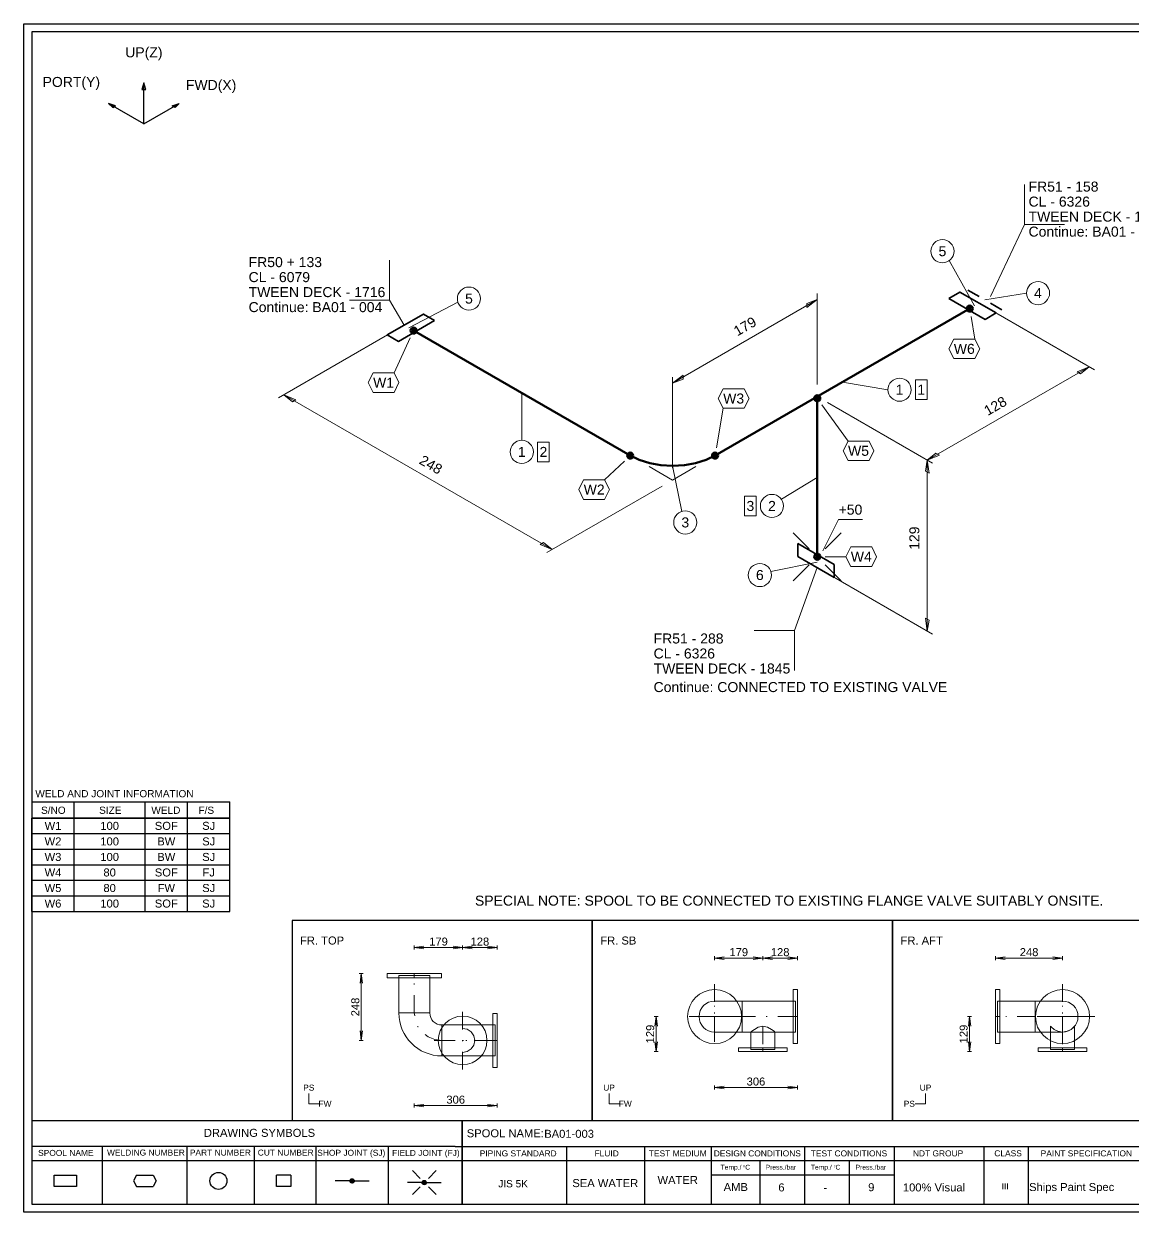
# Model space of a CAD drawing. Header units: millimetres. Extents: x 0 to 420, y 0 to 297.
# Drawn here: x 0 to 277.1, y 0 to 297 of the extents above; entities that cross this region are included whole.
import ezdxf
from ezdxf.enums import TextEntityAlignment as Align

# ---------------------------------------------------------------- set-up
doc = ezdxf.new("R2010")
doc.units = ezdxf.units.MM
doc.linetypes.add('DOTTED_DASHED5', pattern=[9.99996, 4.444427, -2.666656, 0.222221, -2.666656])
doc.linetypes.add('DOTTED_DASHED6', pattern=[10, 4.444444, -2.666667, 0.222222, -2.666667])
for name, color, linetype in [('FramesFromTables', 40, 'Continuous'), ('I_Coordinates', 11, 'Continuous'), ('I_CutNumbers', 10, 'Continuous'), ('I_Dimensions', 4, 'Continuous'), ('I_OtherComponents', 2, 'Continuous'), ('I_PartNumbers', 9, 'Continuous'), ('I_Pipes', 1, 'Continuous'), ('I_Tags', 8, 'Continuous'), ('SymbolsOnDrawingSheet', 1, 'Continuous'), ('TextFromTables', 2, 'Continuous'), ('TextFromTextBoxes', 2, 'Continuous')]:
    doc.layers.add(name, color=color, linetype=linetype)
doc.styles.add('Cadmatic Default Text', font='arial.ttf')

# ---------------------------------------------------------------- blocks, each defined once
blk = doc.blocks.new('SEDS_SPOOL_FORMAT_Gol_6')
at = {"layer": 'SymbolsOnDrawingSheet', "linetype": 'ByBlock', "lineweight": -3, "flags": 128}
for points in [[(0, 297), (420, 297), (420, 0), (0, 0), (0, 297)], [(418.01, 295.01), (2, 295.01)], [(2, 295.01), (2, 2)], [(2, 102.57), (51.49, 102.57)], [(12.6, 98.45), (12.6, 102.57)], [(30.28, 98.45), (30.28, 102.57)], [(40.88, 98.45), (40.88, 102.57)], [(51.49, 98.45), (51.49, 102.57)], [(2, 98.5), (51.5, 98.5)], [(2, 98.5), (51.5, 98.5)], [(51.49, 98.47), (2, 98.47)], [(2, 98.45), (51.49, 98.45)], [(2, 22.93), (107.74, 22.93)], [(107.74, 22.93), (292.02, 22.93)], [(109.52, 22.93), (109.52, 2)], [(109.52, 2), (109.52, 22.93)], [(107.74, 16.45), (2, 16.45)], [(19.62, 16.45), (19.62, 2)], [(40.69, 16.45), (40.69, 2)], [(57.56, 16.45), (57.56, 2)], [(72.95, 16.45), (72.95, 2)], [(91.02, 16.45), (91.02, 2)], [(107.74, 16.45), (292.02, 16.45)], [(135.58, 16.45), (135.58, 2)], [(155.03, 16.45), (155.03, 2)], [(171.67, 16.45), (171.67, 2)], [(195.02, 16.45), (195.02, 2)], [(217.4, 16.45), (217.4, 2)], [(239.85, 16.45), (239.85, 2)], [(250.91, 16.34), (250.91, 2)], [(2, 12.91), (292.02, 12.91)], [(183.82, 12.91), (183.82, 2)], [(206.21, 12.91), (206.21, 2)], [(13.2, 6.41), (7.55, 6.41), (7.55, 9.23), (13.2, 9.23)], [(13.2, 9.23), (13.2, 6.41)], [(28.12, 9.23), (27.42, 7.82)], [(28.12, 9.23), (32.36, 9.23)], [(32.36, 9.23), (33.07, 7.82)], [(66.68, 9.23), (66.68, 6.41), (63.15, 6.41), (63.15, 9.23)], [(66.68, 9.23), (63.15, 9.23)], [(99, 8.47), (97.06, 10.41)], [(101.09, 8.47), (103.03, 10.41)], [(171.67, 9.37), (217.4, 9.37)], [(171.67, 9.37), (217.4, 9.37)], [(27.42, 7.82), (28.12, 6.41)], [(28.12, 6.41), (32.36, 6.41)], [(33.07, 7.82), (32.36, 6.41)], [(81.48, 7.82), (77.79, 7.82)], [(81.49, 7.78), (82.04, 8.32)], [(81.51, 7.9), (81.93, 8.32)], [(81.52, 7.7), (82.14, 8.32)], [(81.55, 7.62), (82.22, 8.29)], [(81.56, 8.06), (81.76, 8.26)], [(81.57, 7.54), (82.28, 8.25)], [(81.62, 7.48), (82.34, 8.2)], [(81.68, 7.44), (82.4, 8.16)], [(81.74, 7.39), (82.45, 8.1)], [(81.8, 7.35), (82.48, 8.02)], [(81.88, 7.32), (82.5, 7.94)], [(81.98, 7.32), (82.53, 7.86)], [(82.09, 7.32), (82.52, 7.75)], [(82.24, 7.36), (82.47, 7.59)], [(82.54, 7.82), (86.24, 7.82)], [(99.51, 7.42), (95.82, 7.42)], [(99, 6.38), (97.06, 4.44)], [(99.53, 7.47), (99.99, 7.93)], [(99.53, 7.37), (100.1, 7.93)], [(99.56, 7.29), (100.2, 7.93)], [(99.58, 7.62), (99.88, 7.93)], [(99.58, 7.21), (100.27, 7.89)], [(99.61, 7.13), (100.33, 7.84)], [(99.67, 7.08), (100.39, 7.8)], [(99.73, 7.03), (100.45, 7.75)], [(99.79, 6.99), (100.49, 7.69)], [(99.85, 6.94), (100.52, 7.61)], [(99.94, 6.92), (100.54, 7.53)], [(100.04, 6.92), (100.57, 7.45)], [(100.15, 6.92), (100.54, 7.31)], [(100.38, 7.04), (100.49, 7.15)], [(100.57, 7.42), (104.27, 7.42)], [(101.09, 6.38), (103.03, 4.44)], [(2, 2), (418.01, 2)]]:
    blk.add_lwpolyline(points, dxfattribs=at)
at = {"layer": 'SymbolsOnDrawingSheet', "linetype": 'ByBlock', "lineweight": -3}
for centre, radius in [((48.63, 7.82), 2.12), ((82.01, 7.82), 0.53), ((100.04, 7.42), 0.53)]:
    blk.add_circle(centre, radius, dxfattribs=at)
at = {"layer": 'SymbolsOnDrawingSheet', "linetype": 'ByBlock', "lineweight": -3, "style": 'Cadmatic Default Text'}
for s, p in [('WELD AND JOINT INFORMATION', (2.89, 105.5)), ('S/NO', (4.31, 101.36)), ('SIZE', (18.81, 101.36)), ('WELD', (31.86, 101.36)), ('F/S', (43.63, 101.36))]:
    blk.add_text(s, height=1.8, dxfattribs=at).set_placement(p, align=Align.TOP_LEFT)
for s, height, p in [('DRAWING SYMBOLS', 2, (44.98, 18.84)), ('Temp./  C   ', 1.2, (174.06, 10.65)), ('Press./bar', 1.2, (185.31, 10.65)), ('Temp./  C   ', 1.2, (196.61, 10.65)), ('Press./bar', 1.2, (207.78, 10.65)), ('0', 0.53, (179.71, 11.25)), ('0', 0.53, (202.37, 11.25))]:
    blk.add_text(s, height=height, dxfattribs=at).set_placement(p)
for s, height, p in [('SPOOL NAME:', 2, (110.65, 19.73)), ('SPOOL NAME', 1.5, (3.58, 14.83)), ('WELDING NUMBER', 1.5, (20.79, 14.91)), ('PART NUMBER', 1.5, (41.48, 14.91)), ('CUT NUMBER', 1.5, (58.44, 14.91)), ('SHOP JOINT (SJ)', 1.5, (73.31, 14.85)), ('FIELD JOINT (FJ)', 1.5, (92, 14.83)), ('PIPING STANDARD', 1.5, (113.89, 14.7)), ('FLUID', 1.5, (142.57, 14.7)), ('TEST MEDIUM', 1.5, (156.14, 14.7)), ('DESIGN CONDITIONS', 1.5, (172.34, 14.7)), ('TEST CONDITIONS', 1.5, (196.58, 14.7)), ('NDT GROUP', 1.5, (222.09, 14.7)), ('CLASS', 1.5, (242.43, 14.72)), ('PAINT SPECIFICATION', 1.5, (254.01, 14.7)), ('JIS 5K', 1.8, (118.53, 7.12)), ('III', 1.5, (244.26, 6.51))]:
    blk.add_text(s, height=height, dxfattribs=at).set_placement(p, align=Align.MIDDLE_LEFT)
blk = doc.blocks.new('BA01726636988_PRT_10_3')
at = {"layer": 'I_OtherComponents', "linetype": 'ByBlock', "lineweight": 35}
for p, q in [((186.65, 205.51), (183.82, 207.14)), ((192.31, 202.24), (189.48, 203.88))]:
    blk.add_line(p, q, dxfattribs=at)
blk = doc.blocks.new('BA01726636988_PRT_11_3')
at = {"layer": 'I_OtherComponents', "linetype": 'ByBlock', "lineweight": 35, "flags": 128}
blk.add_lwpolyline([(179.06, 205.05), (181.84, 206.65), (190.9, 201.43), (188.11, 199.82), (179.06, 205.05)], dxfattribs=at)
at = {"layer": 'I_OtherComponents', "linetype": 'ByBlock', "lineweight": 50}
for radius in [0.75, 0.375]:
    blk.add_circle((184.3, 202.51), radius, dxfattribs=at)
blk = doc.blocks.new('BA01726636988_PRT_12_3')
at = {"layer": 'I_Pipes', "linetype": 'ByBlock', "lineweight": 50}
blk.add_line((184.3, 202.51), (120.68, 165.79), dxfattribs=at)
blk = doc.blocks.new('BA01726636988_PRT_15_3')
at = {"layer": 'I_Pipes', "linetype": 'ByBlock', "lineweight": 0}
for q in [(104.24, 163.03), (115.91, 163.03)]:
    blk.add_line((110.08, 159.66), q, dxfattribs=at)
at = {"layer": 'I_Pipes', "linetype": 'ByBlock', "lineweight": 50, "flags": 128}
blk.add_lwpolyline([(120.68, 165.79), (118.41, 164.71), (115.82, 163.91), (113, 163.42), (110.08, 163.25), (107.15, 163.42), (104.34, 163.91), (101.74, 164.71), (99.47, 165.79)], dxfattribs=at)
at = {"layer": 'I_Pipes', "linetype": 'ByBlock', "lineweight": 50}
for centre, radius in [((99.47, 165.79), 0.75), ((120.68, 165.79), 0.75), ((99.47, 165.79), 0.375), ((120.68, 165.79), 0.375)]:
    blk.add_circle(centre, radius, dxfattribs=at)
blk = doc.blocks.new('BA01726636988_PRT_16_3')
at = {"layer": 'I_Pipes', "linetype": 'ByBlock', "lineweight": 50}
blk.add_line((99.47, 165.79), (45.38, 197.02), dxfattribs=at)
blk = doc.blocks.new('BA01726636988_PRT_17_3')
at = {"layer": 'I_OtherComponents', "linetype": 'ByBlock', "lineweight": 35, "flags": 128}
blk.add_lwpolyline([(50.61, 199.55), (47.83, 201.16), (38.78, 195.93), (41.56, 194.33), (50.61, 199.55)], dxfattribs=at)
at = {"layer": 'I_OtherComponents', "linetype": 'ByBlock', "lineweight": 50}
for radius in [0.75, 0.375]:
    blk.add_circle((45.38, 197.02), radius, dxfattribs=at)
blk = doc.blocks.new('BA01726636988_PRT_81_3')
at = {"layer": 'I_Pipes', "linetype": 'ByBlock', "lineweight": 50}
blk.add_line((146.2, 180.11), (146.2, 140.51), dxfattribs=at)
blk = doc.blocks.new('BA01726636988_PRT_82_3')
at = {"layer": 'I_OtherComponents', "linetype": 'ByBlock', "lineweight": 35, "flags": 128}
blk.add_lwpolyline([(141.39, 143.78), (141.39, 140.57), (150.44, 135.34), (150.44, 138.56), (141.39, 143.78)], dxfattribs=at)
at = {"layer": 'I_OtherComponents', "linetype": 'ByBlock', "lineweight": 50}
for radius in [0.75, 0.375]:
    blk.add_circle((146.2, 140.51), radius, dxfattribs=at)
blk = doc.blocks.new('BA01726636988_DIM_0_3')
at = {"layer": 'I_Dimensions', "linetype": 'ByBlock', "lineweight": 0}
for p, q in [((146.2, 206.27), (146.2, 183.52)), ((110.08, 183.91), (146.2, 204.77)), ((110.08, 162.66), (110.08, 185.41))]:
    blk.add_line(p, q, dxfattribs=at)
at = {"layer": 'I_Dimensions', "linetype": 'ByBlock', "lineweight": 0, "flags": 128}
for points in [[(146.2, 204.77), (143.6, 202.77), (143.6, 203.77), (146.2, 204.77)], [(110.08, 183.91), (112.68, 184.91), (112.68, 185.91), (110.08, 183.91)]]:
    blk.add_lwpolyline(points, dxfattribs=at)
at = {"layer": 'I_Dimensions', "linetype": 'ByBlock', "lineweight": 0, "style": 'Cadmatic Default Text'}
blk.add_text('179', height=2.5, rotation=30, dxfattribs=at).set_placement((128.14, 198.09), align=Align.MIDDLE_CENTER)
blk = doc.blocks.new('BA01726636988_DIM_1_3')
at = {"layer": 'I_Dimensions', "linetype": 'ByBlock', "lineweight": 0}
for p, q in [((40.42, 196.88), (11.63, 180.26)), ((12.92, 181.01), (79.98, 142.29)), ((78.68, 141.54), (107.48, 158.16))]:
    blk.add_line(p, q, dxfattribs=at)
at = {"layer": 'I_Dimensions', "linetype": 'ByBlock', "lineweight": 0, "flags": 128}
for points in [[(12.92, 181.01), (15.09, 179.26), (15.96, 179.76), (12.92, 181.01)], [(79.98, 142.29), (76.95, 143.54), (77.82, 144.04), (79.98, 142.29)]]:
    blk.add_lwpolyline(points, dxfattribs=at)
at = {"layer": 'I_Dimensions', "linetype": 'ByBlock', "lineweight": 0, "style": 'Cadmatic Default Text'}
blk.add_text('248', height=2.5, rotation=330, dxfattribs=at).set_placement((49.7, 163.52), align=Align.MIDDLE_CENTER)
blk = doc.blocks.new('BA01726636988_DIM_2_3')
at = {"layer": 'I_Dimensions', "linetype": 'ByBlock', "lineweight": 0}
for p, q in [((215.45, 187.25), (189.25, 202.38)), ((173.69, 164.64), (214.15, 188)), ((148.8, 179.02), (174.99, 163.89))]:
    blk.add_line(p, q, dxfattribs=at)
at = {"layer": 'I_Dimensions', "linetype": 'ByBlock', "lineweight": 0, "flags": 128}
for points in [[(214.15, 188), (211.98, 186.25), (211.12, 186.75), (214.15, 188)], [(173.69, 164.64), (176.73, 165.89), (175.86, 166.39), (173.69, 164.64)]]:
    blk.add_lwpolyline(points, dxfattribs=at)
at = {"layer": 'I_Dimensions', "linetype": 'ByBlock', "lineweight": 0, "style": 'Cadmatic Default Text'}
blk.add_text('128', height=2.5, rotation=30, dxfattribs=at).set_placement((190.67, 178.2), align=Align.MIDDLE_CENTER)
blk = doc.blocks.new('BA01726636988_DIM_3_3')
at = {"layer": 'I_Dimensions', "linetype": 'ByBlock', "lineweight": 0}
for p, q in [((174.99, 163.9), (148.8, 179.02)), ((173.69, 121.92), (173.69, 164.65)), ((148.79, 136.29), (174.99, 121.17))]:
    blk.add_line(p, q, dxfattribs=at)
at = {"layer": 'I_Dimensions', "linetype": 'ByBlock', "lineweight": 0, "flags": 128}
for points in [[(173.69, 164.65), (174.12, 161.4), (173.26, 161.9), (173.69, 164.65)], [(173.69, 121.92), (174.12, 124.67), (173.26, 125.17), (173.69, 121.92)]]:
    blk.add_lwpolyline(points, dxfattribs=at)
at = {"layer": 'I_Dimensions', "linetype": 'ByBlock', "lineweight": 0, "style": 'Cadmatic Default Text'}
blk.add_text('129', height=2.5, rotation=90, dxfattribs=at).set_placement((170.45, 145.15), align=Align.MIDDLE_CENTER)
blk = doc.blocks.new('BA01726636988_CRD_1_3')
at = {"layer": 'I_Coordinates', "linetype": 'ByBlock', "lineweight": 0}
blk.add_line((39.32, 204.64), (43.02, 198.38), dxfattribs=at)
at = {"layer": 'I_Coordinates', "linetype": 'ByBlock', "lineweight": 0, "flags": 128}
blk.add_lwpolyline([(39.32, 214.64), (39.32, 204.64), (29.32, 204.64)], dxfattribs=at)
at = {"layer": 'I_Coordinates', "linetype": 'ByBlock', "lineweight": 0, "style": 'Cadmatic Default Text'}
for s, p in [('FR50 + 133', (4.16, 212.89)), ('CL - 6079', (4.16, 209.14)), ('TWEEN DECK - 1716', (4.16, 205.39)), ('Continue: BA01 - 004', (4.16, 201.64))]:
    blk.add_text(s, height=2.5, dxfattribs=at).set_placement(p)
blk = doc.blocks.new('BA01726636988_CRD_2_3')
at = {"layer": 'I_Coordinates', "linetype": 'ByBlock', "lineweight": 0}
blk.add_line((197.98, 223.51), (189.48, 205.51), dxfattribs=at)
at = {"layer": 'I_Coordinates', "linetype": 'ByBlock', "lineweight": 0, "flags": 128}
blk.add_lwpolyline([(197.98, 233.51), (197.98, 223.51), (207.98, 223.51)], dxfattribs=at)
at = {"layer": 'I_Coordinates', "linetype": 'ByBlock', "lineweight": 0, "style": 'Cadmatic Default Text'}
for s, p in [('FR51 - 158', (198.98, 231.76)), ('CL - 6326', (198.98, 228.01)), ('TWEEN DECK - 1716', (198.98, 224.26)), ('Continue: BA01 - 002', (198.98, 220.51))]:
    blk.add_text(s, height=2.5, dxfattribs=at).set_placement(p)
blk = doc.blocks.new('BA01726636988_PTN_0_3')
at = {"layer": 'I_PartNumbers', "linetype": 'ByBlock', "lineweight": 0}
blk.add_line((56.45, 204.13), (44.2, 197.7), dxfattribs=at)
blk.add_circle((59.2, 205.02), 2.89, dxfattribs=at)
at = {"layer": 'I_PartNumbers', "linetype": 'ByBlock', "lineweight": 0, "style": 'Cadmatic Default Text'}
blk.add_text('5', height=2.5, dxfattribs=at).set_placement((59.2, 205.02), align=Align.MIDDLE_CENTER)
blk = doc.blocks.new('BA01726636988_PTN_1_3')
at = {"layer": 'I_PartNumbers', "linetype": 'ByBlock', "lineweight": 0}
blk.add_line((72.4, 169.6), (72.42, 181.4), dxfattribs=at)
blk.add_circle((72.4, 166.71), 2.89, dxfattribs=at)
at = {"layer": 'I_PartNumbers', "linetype": 'ByBlock', "lineweight": 0, "style": 'Cadmatic Default Text'}
blk.add_text('1', height=2.5, dxfattribs=at).set_placement((72.4, 166.71), align=Align.MIDDLE_CENTER)
blk = doc.blocks.new('BA01726636988_PTN_2_3')
at = {"layer": 'I_PartNumbers', "linetype": 'ByBlock', "lineweight": 0}
blk.add_line((112.35, 151.83), (110.08, 163.25), dxfattribs=at)
blk.add_circle((113.24, 149.08), 2.89, dxfattribs=at)
at = {"layer": 'I_PartNumbers', "linetype": 'ByBlock', "lineweight": 0, "style": 'Cadmatic Default Text'}
blk.add_text('3', height=2.5, dxfattribs=at).set_placement((113.24, 149.08), align=Align.MIDDLE_CENTER)
blk = doc.blocks.new('BA01726636988_PTN_3_3')
at = {"layer": 'I_PartNumbers', "linetype": 'ByBlock', "lineweight": 0}
blk.add_line((163.87, 182.26), (152.49, 184.15), dxfattribs=at)
blk.add_circle((166.76, 182.26), 2.89, dxfattribs=at)
at = {"layer": 'I_PartNumbers', "linetype": 'ByBlock', "lineweight": 0, "style": 'Cadmatic Default Text'}
blk.add_text('1', height=2.5, dxfattribs=at).set_placement((166.76, 182.26), align=Align.MIDDLE_CENTER)
blk = doc.blocks.new('BA01726636988_PTN_4_3')
at = {"layer": 'I_PartNumbers', "linetype": 'ByBlock', "lineweight": 0}
blk.add_line((198.45, 206.38), (188.07, 204.69), dxfattribs=at)
blk.add_circle((201.34, 206.38), 2.89, dxfattribs=at)
at = {"layer": 'I_PartNumbers', "linetype": 'ByBlock', "lineweight": 0, "style": 'Cadmatic Default Text'}
blk.add_text('4', height=2.5, dxfattribs=at).set_placement((201.34, 206.38), align=Align.MIDDLE_CENTER)
blk = doc.blocks.new('BA01726636988_PTN_5_3')
at = {"layer": 'I_PartNumbers', "linetype": 'ByBlock', "lineweight": 0}
blk.add_line((179.18, 214.53), (185.47, 203.2), dxfattribs=at)
blk.add_circle((177.47, 216.87), 2.89, dxfattribs=at)
at = {"layer": 'I_PartNumbers', "linetype": 'ByBlock', "lineweight": 0, "style": 'Cadmatic Default Text'}
blk.add_text('5', height=2.5, dxfattribs=at).set_placement((177.47, 216.87), align=Align.MIDDLE_CENTER)
blk = doc.blocks.new('BA01726636988_PTN_6_3')
at = {"layer": 'I_PartNumbers', "linetype": 'ByBlock', "lineweight": 0}
blk.add_line((134.61, 136.83), (146.2, 139.15), dxfattribs=at)
blk.add_circle((131.86, 135.94), 2.89, dxfattribs=at)
at = {"layer": 'I_PartNumbers', "linetype": 'ByBlock', "lineweight": 0, "style": 'Cadmatic Default Text'}
blk.add_text('6', height=2.5, dxfattribs=at).set_placement((131.86, 135.94), align=Align.MIDDLE_CENTER)
blk = doc.blocks.new('BA01726636988_PTN_7_3')
at = {"layer": 'I_PartNumbers', "linetype": 'ByBlock', "lineweight": 0}
blk.add_line((137.23, 154.9), (146.2, 160.31), dxfattribs=at)
blk.add_circle((134.89, 153.2), 2.89, dxfattribs=at)
at = {"layer": 'I_PartNumbers', "linetype": 'ByBlock', "lineweight": 0, "style": 'Cadmatic Default Text'}
blk.add_text('2', height=2.5, dxfattribs=at).set_placement((134.89, 153.2), align=Align.MIDDLE_CENTER)
blk = doc.blocks.new('BA01726636988_CUT_8_3')
at = {"layer": 'I_CutNumbers', "linetype": 'ByBlock', "lineweight": 0, "flags": 128}
blk.add_lwpolyline([(79.27, 164.26), (79.27, 169.16), (76.33, 169.16), (76.33, 164.26), (79.27, 164.26)], dxfattribs=at)
at = {"layer": 'I_CutNumbers', "linetype": 'ByBlock', "lineweight": 0, "style": 'Cadmatic Default Text'}
blk.add_text('2', height=2.5, dxfattribs=at).set_placement((77.8, 166.71), align=Align.MIDDLE_CENTER)
blk = doc.blocks.new('BA01726636988_CUT_9_3')
at = {"layer": 'I_CutNumbers', "linetype": 'ByBlock', "lineweight": 0, "flags": 128}
blk.add_lwpolyline([(173.64, 179.81), (173.64, 184.71), (170.7, 184.71), (170.7, 179.81), (173.64, 179.81)], dxfattribs=at)
at = {"layer": 'I_CutNumbers', "linetype": 'ByBlock', "lineweight": 0, "style": 'Cadmatic Default Text'}
blk.add_text('1', height=2.5, dxfattribs=at).set_placement((172.17, 182.26), align=Align.MIDDLE_CENTER)
blk = doc.blocks.new('BA01726636988_CUT_10_3')
at = {"layer": 'I_CutNumbers', "linetype": 'ByBlock', "lineweight": 0, "flags": 128}
blk.add_lwpolyline([(130.96, 150.76), (130.96, 155.65), (128.02, 155.65), (128.02, 150.76), (130.96, 150.76)], dxfattribs=at)
at = {"layer": 'I_CutNumbers', "linetype": 'ByBlock', "lineweight": 0, "style": 'Cadmatic Default Text'}
blk.add_text('3', height=2.5, dxfattribs=at).set_placement((129.49, 153.2), align=Align.MIDDLE_CENTER)
blk = doc.blocks.new('Pi_Weld_0')
at = {"layer": 'I_Tags', "linetype": 'ByBlock', "lineweight": 0, "flags": 128}
for points in [[(-2.62, 2.45), (-3.84, 0)], [(-3.84, 0), (-2.62, -2.45)], [(2.62, 2.45), (-2.62, 2.45)], [(3.84, 0), (2.62, 2.45)], [(2.62, -2.45), (3.84, 0)], [(-2.62, -2.45), (-4.3, -12.29)], [(-2.62, -2.45), (2.62, -2.45)]]:
    blk.add_lwpolyline(points, dxfattribs=at)
at = {"layer": 'I_Tags', "linetype": 'ByBlock', "lineweight": 0, "style": 'Cadmatic Default Text'}
blk.add_text('W3', height=2.5, dxfattribs=at).set_placement((0, 0), align=Align.MIDDLE_CENTER)
blk = doc.blocks.new('Pi_Weld_1')
at = {"layer": 'I_Tags', "linetype": 'ByBlock', "lineweight": 0, "flags": 128}
for points in [[(2.62, 2.45), (6.66, 11.18)], [(-2.62, 2.45), (-3.84, 0)], [(-3.84, 0), (-2.62, -2.45)], [(2.62, 2.45), (-2.62, 2.45)], [(3.84, 0), (2.62, 2.45)], [(2.62, -2.45), (3.84, 0)], [(-2.62, -2.45), (2.62, -2.45)]]:
    blk.add_lwpolyline(points, dxfattribs=at)
at = {"layer": 'I_Tags', "linetype": 'ByBlock', "lineweight": 0, "style": 'Cadmatic Default Text'}
blk.add_text('W1', height=2.5, dxfattribs=at).set_placement((0, 0), align=Align.MIDDLE_CENTER)
blk = doc.blocks.new('Pi_Weld_2')
at = {"layer": 'I_Tags', "linetype": 'ByBlock', "lineweight": 0, "flags": 128}
for points in [[(-3.84, 0), (-9, 0)], [(-2.62, 2.45), (-3.84, 0)], [(-3.84, 0), (-2.62, -2.45)], [(2.62, 2.45), (-2.62, 2.45)], [(3.84, 0), (2.62, 2.45)], [(2.62, -2.45), (3.84, 0)], [(-2.62, -2.45), (2.62, -2.45)]]:
    blk.add_lwpolyline(points, dxfattribs=at)
at = {"layer": 'I_Tags', "linetype": 'ByBlock', "lineweight": 0, "style": 'Cadmatic Default Text'}
blk.add_text('W4', height=2.5, dxfattribs=at).set_placement((0, 0), align=Align.MIDDLE_CENTER)
blk = doc.blocks.new('Pi_Weld_3')
at = {"layer": 'I_Tags', "linetype": 'ByBlock', "lineweight": 0, "flags": 128}
for points in [[(2.62, 2.45), (7.55, 7.12)], [(-2.62, 2.45), (-3.84, 0)], [(-3.84, 0), (-2.62, -2.45)], [(2.62, 2.45), (-2.62, 2.45)], [(3.84, 0), (2.62, 2.45)], [(2.62, -2.45), (3.84, 0)], [(-2.62, -2.45), (2.62, -2.45)]]:
    blk.add_lwpolyline(points, dxfattribs=at)
at = {"layer": 'I_Tags', "linetype": 'ByBlock', "lineweight": 0, "style": 'Cadmatic Default Text'}
blk.add_text('W2', height=2.5, dxfattribs=at).set_placement((0, 0), align=Align.MIDDLE_CENTER)
blk = doc.blocks.new('Pi_Weld_4')
at = {"layer": 'I_Tags', "linetype": 'ByBlock', "lineweight": 0, "flags": 128}
for points in [[(-2.62, 2.45), (-9.15, 11.51)], [(-2.62, 2.45), (-3.84, 0)], [(-3.84, 0), (-2.62, -2.45)], [(2.62, 2.45), (-2.62, 2.45)], [(3.84, 0), (2.62, 2.45)], [(2.62, -2.45), (3.84, 0)], [(-2.62, -2.45), (2.62, -2.45)]]:
    blk.add_lwpolyline(points, dxfattribs=at)
at = {"layer": 'I_Tags', "linetype": 'ByBlock', "lineweight": 0, "style": 'Cadmatic Default Text'}
blk.add_text('W5', height=2.5, dxfattribs=at).set_placement((0, 0), align=Align.MIDDLE_CENTER)
blk = doc.blocks.new('Pi_Weld_5')
at = {"layer": 'I_Tags', "linetype": 'ByBlock', "lineweight": 0, "flags": 128}
for points in [[(2.62, 2.45), (1.69, 8.08)], [(-2.62, 2.45), (-3.84, 0)], [(-3.84, 0), (-2.62, -2.45)], [(2.62, 2.45), (-2.62, 2.45)], [(3.84, 0), (2.62, 2.45)], [(2.62, -2.45), (3.84, 0)], [(-2.62, -2.45), (2.62, -2.45)]]:
    blk.add_lwpolyline(points, dxfattribs=at)
at = {"layer": 'I_Tags', "linetype": 'ByBlock', "lineweight": 0, "style": 'Cadmatic Default Text'}
blk.add_text('W6', height=2.5, dxfattribs=at).set_placement((0, 0), align=Align.MIDDLE_CENTER)

msp = doc.modelspace()

# ---------------------------------------------------------------- linework, layer by layer
at = {"linetype": 'ByBlock', "lineweight": 13, "flags": 128}
for points in [[(97.55, 65.64), (97.55, 66.64)], [(97.55, 66.14), (99.95, 65.83), (97.55, 66.14), (99.95, 66.46), (97.55, 66.14)], [(97.55, 66.14), (109.62, 66.14)], [(109.62, 66.14), (107.22, 66.46), (109.62, 66.14), (107.22, 65.83), (109.62, 66.14)], [(109.62, 65.64), (109.62, 66.64)], [(109.62, 66.14), (112.02, 65.83), (109.62, 66.14), (112.02, 66.46), (109.62, 66.14)], [(109.62, 66.14), (118.24, 66.14)], [(118.24, 66.14), (115.84, 66.46), (118.24, 66.14), (115.84, 65.83), (118.24, 66.14)], [(118.24, 65.64), (118.24, 66.64)], [(172.55, 63), (172.55, 64)], [(172.55, 63.5), (174.95, 63.18), (172.55, 63.5), (174.95, 63.81), (172.55, 63.5)], [(172.55, 63.5), (184.62, 63.5)], [(184.62, 63.5), (182.22, 63.81), (184.62, 63.5), (182.22, 63.18), (184.62, 63.5)], [(184.62, 63), (184.62, 64)], [(184.62, 63.5), (187.02, 63.18), (184.62, 63.5), (187.02, 63.81), (184.62, 63.5)], [(184.62, 63.5), (193.24, 63.5)], [(193.24, 63.5), (190.84, 63.81), (193.24, 63.5), (190.84, 63.18), (193.24, 63.5)], [(193.24, 63), (193.24, 64)], [(242.76, 63), (242.76, 64)], [(242.76, 63.5), (245.16, 63.18), (242.76, 63.5), (245.16, 63.81), (242.76, 63.5)], [(242.76, 63.5), (259.47, 63.5)], [(259.47, 63.5), (257.07, 63.81), (259.47, 63.5), (257.07, 63.18), (259.47, 63.5)], [(259.47, 63), (259.47, 64)], [(84.8, 59.64), (83.8, 59.64)], [(84.3, 59.64), (83.99, 57.24), (84.3, 59.64), (84.62, 57.24), (84.3, 59.64)], [(84.3, 42.93), (84.3, 59.64)], [(158.45, 48.9), (157.45, 48.9)], [(157.95, 48.9), (157.63, 46.5), (157.95, 48.9), (158.27, 46.5), (157.95, 48.9)], [(157.95, 40.16), (157.95, 48.9)], [(236.76, 48.9), (235.76, 48.9)], [(236.26, 48.9), (235.94, 46.5), (236.26, 48.9), (236.57, 46.5), (236.26, 48.9)], [(236.26, 40.16), (236.26, 48.9)], [(84.3, 42.93), (84.62, 45.33), (84.3, 42.93), (83.99, 45.33), (84.3, 42.93)], [(84.8, 42.93), (83.8, 42.93)], [(157.95, 40.16), (158.27, 42.56), (157.95, 40.16), (157.63, 42.56), (157.95, 40.16)], [(236.26, 40.16), (236.57, 42.56), (236.26, 40.16), (235.94, 42.56), (236.26, 40.16)], [(158.45, 40.16), (157.45, 40.16)], [(236.76, 40.16), (235.76, 40.16)], [(172.55, 31.66), (172.55, 30.66)], [(172.55, 31.16), (174.95, 30.84), (172.55, 31.16), (174.95, 31.47), (172.55, 31.16)], [(172.55, 31.16), (193.24, 31.16)], [(193.24, 31.16), (190.84, 31.47), (193.24, 31.16), (190.84, 30.84), (193.24, 31.16)], [(193.24, 31.66), (193.24, 30.66)], [(97.55, 27.14), (97.55, 26.14)], [(97.55, 26.64), (99.95, 26.33), (97.55, 26.64), (99.95, 26.96), (97.55, 26.64)], [(118.24, 26.64), (115.84, 26.96), (118.24, 26.64), (115.84, 26.33), (118.24, 26.64)], [(118.24, 27.14), (118.24, 26.14)], [(97.55, 26.64), (118.24, 26.64)]]:
    msp.add_lwpolyline(points, dxfattribs=at)
at = {"linetype": 'DOTTED_DASHED6', "lineweight": 13, "flags": 128}
for points in [[(97.55, 59.64), (97.55, 58.56)], [(97.55, 49.79), (97.55, 59.17)], [(172.55, 57), (172.55, 40.79)], [(259.47, 57), (259.47, 40.79)], [(172.55, 44.27), (172.55, 53.53)], [(259.47, 44.27), (259.47, 53.53)], [(109.62, 35.64), (109.62, 50.22)], [(180.65, 48.9), (164.45, 48.9)], [(172.55, 48.9), (168.69, 48.9)], [(172.55, 48.9), (179.41, 48.9)], [(192.76, 48.9), (179.41, 48.9)], [(193.24, 48.9), (192.16, 48.9)], [(242.76, 48.9), (243.84, 48.9)], [(252.61, 48.9), (243.23, 48.9)], [(267.57, 48.9), (251.37, 48.9)], [(259.47, 48.9), (252.61, 48.9)], [(184.62, 46.48), (184.62, 40.63)], [(259.47, 46.48), (259.47, 40.63)], [(116.92, 42.93), (102.33, 42.93)], [(117.76, 42.93), (104.41, 42.93)], [(118.24, 42.93), (117.16, 42.93)], [(184.62, 40.16), (184.62, 41.1)], [(259.47, 40.16), (259.47, 41.1)]]:
    msp.add_lwpolyline(points, dxfattribs=at)
at = {"linetype": 'DOTTED_DASHED5', "lineweight": 13, "flags": 128}
for points in [[(104.41, 42.93), (102.64, 43.17), (100.98, 43.85), (99.56, 44.94), (98.47, 46.36), (97.79, 48.02), (97.55, 49.79)], [(259.47, 48.9), (263.33, 48.9)]]:
    msp.add_lwpolyline(points, dxfattribs=at)
at = {"layer": 'FramesFromTables', "linetype": 'ByBlock', "lineweight": -3}
for p, q in [((2, 98.5), (51.5, 98.5)), ((2, 75.19), (2, 98.5)), ((2, 75.19), (2, 98.5)), ((12.6, 75.19), (12.6, 98.5)), ((12.6, 75.19), (12.6, 98.5)), ((30.3, 75.19), (30.3, 98.5)), ((30.3, 75.19), (30.3, 98.5)), ((40.9, 75.19), (40.9, 98.5)), ((40.9, 75.19), (40.9, 98.5)), ((51.5, 75.19), (51.5, 98.5)), ((2, 94.62), (51.5, 94.62)), ((2, 90.73), (51.5, 90.73)), ((2, 86.85), (51.5, 86.85)), ((2, 82.96), (51.5, 82.96)), ((2, 79.08), (51.5, 79.08))]:
    msp.add_line(p, q, dxfattribs=at)
at = {"layer": 'FramesFromTables', "linetype": 'ByBlock', "lineweight": -3, "flags": 128}
msp.add_lwpolyline([(2, 75.19), (51.5, 75.19), (51.5, 98.5)], dxfattribs=at)
at = {"layer": 'I_Coordinates', "linetype": 'ByBlock', "lineweight": 0}
msp.add_line((192.48, 145.38), (198.2, 161.09), dxfattribs=at)
at = {"layer": 'I_Coordinates', "linetype": 'ByBlock', "lineweight": 0, "flags": 128}
msp.add_lwpolyline([(192.48, 135.38), (192.48, 145.38), (182.48, 145.38)], dxfattribs=at)
at = {"layer": 'I_OtherComponents', "linetype": 'ByBlock', "lineweight": 50}
for radius in [0.75, 0.375]:
    msp.add_circle((198.2, 203.41), radius, dxfattribs=at)
at = {"layer": 'I_Tags', "linetype": 'ByBlock', "lineweight": 0, "flags": 128}
for points in [[(203.54, 173.13), (199.56, 165.28)], [(203.54, 173.13), (209.46, 173.13)], [(196.2, 165.81), (192.2, 169.81)], [(200.2, 165.81), (204.2, 169.81)], [(196.2, 161.81), (192.2, 157.81)], [(200.2, 161.81), (204.2, 157.81)]]:
    msp.add_lwpolyline(points, dxfattribs=at)
at = {"layer": 'SymbolsOnDrawingSheet', "linetype": 'ByBlock', "lineweight": 25, "flags": 128}
for points in [[(30.5, 280.57), (30, 282.21), (29.5, 280.57), (30.5, 280.57)], [(30, 272), (30, 282.21)], [(30, 272), (21.16, 277.1)], [(22.93, 276.49), (21.16, 277.1), (22.22, 276.08), (22.93, 276.49)], [(30, 272), (38.84, 277.1)], [(37.07, 276.49), (38.84, 277.1), (37.78, 276.08), (37.07, 276.49)], [(67, 22.9), (142, 22.9), (142, 72.9), (67, 72.9), (67, 22.9)], [(142, 22.9), (217, 22.9), (217, 72.9), (142, 72.9), (142, 22.9)], [(217, 22.9), (292, 22.9), (292, 72.9), (217, 72.9), (217, 22.9)]]:
    msp.add_lwpolyline(points, dxfattribs=at)
at = {"layer": 'SymbolsOnDrawingSheet', "linetype": 'ByBlock', "lineweight": 18, "flags": 128}
for points in [[(104.3, 59.64), (104.3, 58.56), (90.8, 58.56), (90.8, 59.64), (104.3, 59.64)], [(93.69, 49.79), (93.69, 59.17), (101.41, 59.17), (101.41, 49.79), (93.69, 49.79)], [(193.24, 42.14), (192.16, 42.14), (192.16, 55.65), (193.24, 55.65), (193.24, 42.14)], [(242.76, 55.65), (243.84, 55.65), (243.84, 42.14), (242.76, 42.14), (242.76, 55.65)], [(172.79, 52.75), (172.55, 52.75)], [(173.47, 52.75), (172.79, 52.75)], [(174.56, 52.75), (173.47, 52.75)], [(175.98, 52.75), (174.56, 52.75)], [(177.64, 52.75), (175.98, 52.75)], [(179.41, 52.75), (177.64, 52.75)], [(192.76, 45.04), (179.41, 45.04), (179.41, 52.75), (192.76, 52.75), (192.76, 45.04)], [(179.41, 52.75), (179.41, 52.57), (179.41, 52.02), (179.41, 51.16), (179.41, 50.09), (179.41, 48.9), (179.41, 47.7), (179.41, 46.63), (179.41, 45.77), (179.41, 45.23), (179.41, 45.04)], [(252.61, 45.04), (243.23, 45.04), (243.23, 52.75), (252.61, 52.75), (252.61, 45.04)], [(252.61, 52.75), (252.61, 52.57), (252.61, 52.02), (252.61, 51.16), (252.61, 50.09), (252.61, 48.9), (252.61, 47.7), (252.61, 46.63), (252.61, 45.77), (252.61, 45.23), (252.61, 45.04)], [(254.38, 52.75), (252.61, 52.75)], [(256.04, 52.75), (254.38, 52.75)], [(257.46, 52.75), (256.04, 52.75)], [(258.55, 52.75), (257.46, 52.75)], [(259.23, 52.75), (258.55, 52.75)], [(259.47, 52.75), (259.23, 52.75)], [(93.69, 49.79), (101.41, 49.79)], [(118.24, 36.18), (117.16, 36.18), (117.16, 49.68), (118.24, 49.68), (118.24, 36.18)], [(104.41, 46.79), (104.41, 39.08)], [(117.76, 39.08), (104.41, 39.08), (104.41, 46.79), (117.76, 46.79), (117.76, 39.08)], [(109.62, 45.94), (110.78, 45.71), (109.62, 45.94)], [(110.78, 45.71), (111.75, 45.06), (110.78, 45.71)], [(111.75, 45.06), (112.4, 44.08), (111.75, 45.06)], [(172.55, 45.04), (172.79, 45.04)], [(172.79, 45.04), (173.47, 45.04)], [(173.47, 45.04), (174.56, 45.04)], [(174.56, 45.04), (175.98, 45.04)], [(175.98, 45.04), (177.64, 45.04)], [(177.64, 45.04), (179.41, 45.04)], [(181.85, 45.21), (181.62, 45.04), (181.62, 40.63), (181.85, 40.63)], [(182.5, 45.68), (181.85, 45.21)], [(183.47, 46.22), (182.5, 45.68)], [(184.62, 46.48), (183.47, 46.22)], [(185.78, 46.22), (184.62, 46.48)], [(186.75, 45.68), (185.78, 46.22)], [(187.4, 45.21), (186.75, 45.68)], [(187.63, 45.04), (187.4, 45.21)], [(187.4, 40.63), (187.63, 40.63), (187.63, 45.04)], [(252.61, 45.04), (254.38, 45.04)], [(254.38, 45.04), (256.04, 45.04)], [(256.04, 45.04), (257.46, 45.04)], [(256.46, 46.48), (256.69, 46.22)], [(256.69, 46.22), (256.46, 46.48), (256.46, 40.63), (256.69, 40.63)], [(257.34, 45.68), (256.69, 46.22)], [(258.32, 45.21), (257.34, 45.68)], [(257.46, 45.04), (258.55, 45.04)], [(259.47, 45.04), (258.32, 45.21)], [(258.55, 45.04), (259.23, 45.04)], [(259.23, 45.04), (259.47, 45.04)], [(259.47, 45.04), (260.62, 45.21), (261.59, 45.68), (262.24, 46.22), (262.47, 46.48)], [(260.62, 45.21), (259.47, 45.04)], [(261.59, 45.68), (260.62, 45.21)], [(262.24, 46.22), (261.59, 45.68)], [(262.24, 40.63), (262.47, 40.63), (262.47, 46.48)], [(262.47, 46.48), (262.24, 46.22)], [(112.4, 41.78), (111.75, 40.81), (112.4, 41.78)], [(112.4, 44.08), (112.63, 42.93), (112.4, 44.08)], [(112.63, 42.93), (112.4, 41.78), (112.63, 42.93)], [(110.78, 40.15), (109.62, 39.93), (110.78, 40.15)], [(111.75, 40.81), (110.78, 40.15), (111.75, 40.81)], [(178.55, 40.16), (178.55, 41.1), (190.7, 41.1), (190.7, 40.16), (178.55, 40.16)], [(181.85, 40.63), (182.5, 40.63)], [(182.5, 40.63), (183.47, 40.63)], [(183.47, 40.63), (184.62, 40.63)], [(184.62, 40.63), (185.78, 40.63)], [(185.78, 40.63), (186.75, 40.63)], [(186.75, 40.63), (187.4, 40.63)], [(253.39, 40.16), (253.39, 41.1), (265.54, 41.1), (265.54, 40.16), (253.39, 40.16)], [(256.69, 40.63), (257.34, 40.63)], [(257.34, 40.63), (258.32, 40.63)], [(258.32, 40.63), (259.47, 40.63)], [(259.47, 40.63), (260.62, 40.63)], [(260.62, 40.63), (261.59, 40.63)], [(261.59, 40.63), (262.24, 40.63)], [(71.2, 27.1), (71.2, 29.67)], [(71.2, 27.1), (73.78, 27.1)], [(146.2, 27.1), (146.2, 29.67)], [(146.2, 27.1), (148.77, 27.1)], [(225.24, 27.1), (222.66, 27.1)], [(225.24, 27.1), (225.24, 29.67)]]:
    msp.add_lwpolyline(points, dxfattribs=at)
at = {"layer": 'SymbolsOnDrawingSheet', "linetype": 'ByBlock', "lineweight": 18}
for centre, radius in [((172.55, 48.9), 6.75), ((259.47, 48.9), 6.75), ((109.62, 42.93), 6.08)]:
    msp.add_circle(centre, radius, dxfattribs=at)
for centre, radius, start, end in [((172.55, 48.9), 3.86, 90, 270), ((172.55, 48.9), 3.86, 90, 270), ((259.47, 48.9), 3.86, 270, 90), ((259.47, 48.9), 3.86, 270, 90), ((104.41, 49.79), 10.72, 180, 270), ((104.41, 49.79), 3, 180, 270)]:
    msp.add_arc(centre, radius, start, end, dxfattribs=at)

# ---------------------------------------------------------------- block references
at = {"layer": 'I_Coordinates', "lineweight": 0}
for name in ['BA01726636988_CRD_2_3', 'BA01726636988_CRD_1_3']:
    msp.add_blockref(name, (52, 23.3), dxfattribs=at)
at = {"layer": 'I_CutNumbers', "lineweight": 0}
for name in ['BA01726636988_CUT_9_3', 'BA01726636988_CUT_8_3', 'BA01726636988_CUT_10_3']:
    msp.add_blockref(name, (52, 23.3), dxfattribs=at)
at = {"layer": 'I_Dimensions', "lineweight": 0}
for name in ['BA01726636988_DIM_0_3', 'BA01726636988_DIM_2_3', 'BA01726636988_DIM_1_3', 'BA01726636988_DIM_3_3']:
    msp.add_blockref(name, (52, 23.3), dxfattribs=at)
at = {"layer": 'I_OtherComponents', "lineweight": 35}
for name in ['BA01726636988_PRT_11_3', 'BA01726636988_PRT_10_3', 'BA01726636988_PRT_17_3', 'BA01726636988_PRT_82_3']:
    msp.add_blockref(name, (52, 23.3), dxfattribs=at)
at = {"layer": 'I_PartNumbers', "lineweight": 0}
for name in ['BA01726636988_PTN_5_3', 'BA01726636988_PTN_4_3', 'BA01726636988_PTN_0_3', 'BA01726636988_PTN_3_3', 'BA01726636988_PTN_1_3', 'BA01726636988_PTN_2_3', 'BA01726636988_PTN_7_3', 'BA01726636988_PTN_6_3']:
    msp.add_blockref(name, (52, 23.3), dxfattribs=at)
at = {"layer": 'I_Pipes', "lineweight": 50}
for name in ['BA01726636988_PRT_12_3', 'BA01726636988_PRT_16_3', 'BA01726636988_PRT_81_3', 'BA01726636988_PRT_15_3']:
    msp.add_blockref(name, (52, 23.3), dxfattribs=at)
at = {"layer": 'I_Tags'}
for name, p in [('Pi_Weld_5', (234.93, 215.76)), ('Pi_Weld_1', (89.88, 207.33)), ('Pi_Weld_0', (177.32, 203.35)), ('Pi_Weld_4', (208.51, 190.28)), ('Pi_Weld_3', (142.47, 180.6)), ('Pi_Weld_2', (209.2, 163.81))]:
    msp.add_blockref(name, p, dxfattribs=at)
at = {"layer": 'SymbolsOnDrawingSheet'}
msp.add_blockref('SEDS_SPOOL_FORMAT_Gol_6', (0, 0), dxfattribs=at)

# ---------------------------------------------------------------- texts
at = {"layer": 'I_Coordinates', "linetype": 'ByBlock', "lineweight": 0, "style": 'Cadmatic Default Text'}
for s, p in [('FR51 - 288', (157.32, 144.63)), ('CL - 6326', (157.32, 140.88)), ('TWEEN DECK - 1845', (157.32, 137.13)), ('Continue: CONNECTED TO EXISTING VALVE', (157.32, 132.49)), ('SPECIAL NOTE: SPOOL TO BE CONNECTED TO EXISTING FLANGE VALVE SUITABLY ONSITE.', (112.7, 79.12))]:
    msp.add_text(s, height=2.5, dxfattribs=at).set_placement(p, align=Align.TOP_LEFT)
at = {"layer": 'I_Tags', "linetype": 'ByBlock', "lineweight": 0, "style": 'Cadmatic Default Text'}
msp.add_text('+50', height=2.5, dxfattribs=at).set_placement((206.5, 175.58), align=Align.MIDDLE_CENTER)
at = {"layer": 'SymbolsOnDrawingSheet', "linetype": 'ByBlock', "lineweight": 25, "style": 'Cadmatic Default Text'}
for s, p in [('UP(Z)', (30, 289.86)), ('PORT(Y)', (11.88, 282.46)), ('FWD(X)', (46.79, 281.7))]:
    msp.add_text(s, height=2.5, dxfattribs=at).set_placement(p, align=Align.MIDDLE_CENTER)
for s, p in [('FR. TOP', (69, 68.9)), ('FR. SB', (144, 68.9)), ('FR. AFT', (219, 68.9))]:
    msp.add_text(s, height=2, dxfattribs=at).set_placement(p, align=Align.TOP_LEFT)
at = {"layer": 'SymbolsOnDrawingSheet', "linetype": 'ByBlock', "lineweight": 13, "style": 'Cadmatic Default Text'}
for s, p in [('179', (103.59, 67.64)), ('128', (113.93, 67.64)), ('179', (178.59, 65)), ('128', (188.93, 65)), ('248', (251.11, 65)), ('306', (182.89, 32.66)), ('306', (107.89, 28.14))]:
    msp.add_text(s, height=2, dxfattribs=at).set_placement(p, align=Align.MIDDLE_CENTER)
for s, p in [('248', (82.8, 51.29)), ('129', (156.45, 44.53)), ('129', (234.76, 44.53))]:
    msp.add_text(s, height=2, rotation=90, dxfattribs=at).set_placement(p, align=Align.MIDDLE_CENTER)
at = {"layer": 'SymbolsOnDrawingSheet', "linetype": 'ByBlock', "lineweight": 18, "style": 'Cadmatic Default Text'}
for s, p in [('PS', (71.2, 31.14)), ('UP', (146.2, 31.14)), ('UP', (225.24, 31.14)), ('FW', (75.24, 27.1)), ('FW', (150.24, 27.1)), ('PS', (221.2, 27.1))]:
    msp.add_text(s, height=1.5, dxfattribs=at).set_placement(p, align=Align.MIDDLE_CENTER)
at = {"layer": 'TextFromTables', "linetype": 'ByBlock', "lineweight": 25, "style": 'Cadmatic Default Text'}
for s, p in [('W1', (7.3, 96.56)), ('100', (21.45, 96.56)), ('SOF', (35.6, 96.56)), ('SJ', (46.2, 96.56)), ('W2', (7.3, 92.67)), ('100', (21.45, 92.67)), ('BW', (35.6, 92.67)), ('SJ', (46.2, 92.67)), ('W3', (7.3, 88.79)), ('100', (21.45, 88.79)), ('BW', (35.6, 88.79)), ('SJ', (46.2, 88.79)), ('W4', (7.3, 84.91)), ('80', (21.45, 84.91)), ('SOF', (35.6, 84.91)), ('FJ', (46.2, 84.91)), ('W5', (7.3, 81.02)), ('80', (21.45, 81.02)), ('FW', (35.6, 81.02)), ('SJ', (46.2, 81.02)), ('W6', (7.3, 77.14)), ('100', (21.45, 77.14)), ('SOF', (35.6, 77.14)), ('SJ', (46.2, 77.14))]:
    msp.add_text(s, height=2, dxfattribs=at).set_placement(p, align=Align.MIDDLE_CENTER)
at = {"layer": 'TextFromTextBoxes', "linetype": 'ByBlock', "lineweight": -3, "style": 'Cadmatic Default Text'}
msp.add_text('BA01-003', height=2, dxfattribs=at).set_placement((130, 19.6), align=Align.MIDDLE_LEFT)
for s, p in [('WATER', (163.35, 8.05)), ('SEA WATER', (145.25, 7.28)), ('AMB', (177.85, 6.3)), ('6', (189.25, 6.2)), ('-', (200.2, 6.15)), ('9', (211.7, 6.25)), ('100% Visual', (227.35, 6.2)), ('Ships Paint Spec', (261.75, 6.3))]:
    msp.add_text(s, height=2, dxfattribs=at).set_placement(p, align=Align.MIDDLE_CENTER)

doc.saveas('drawing.dxf')
